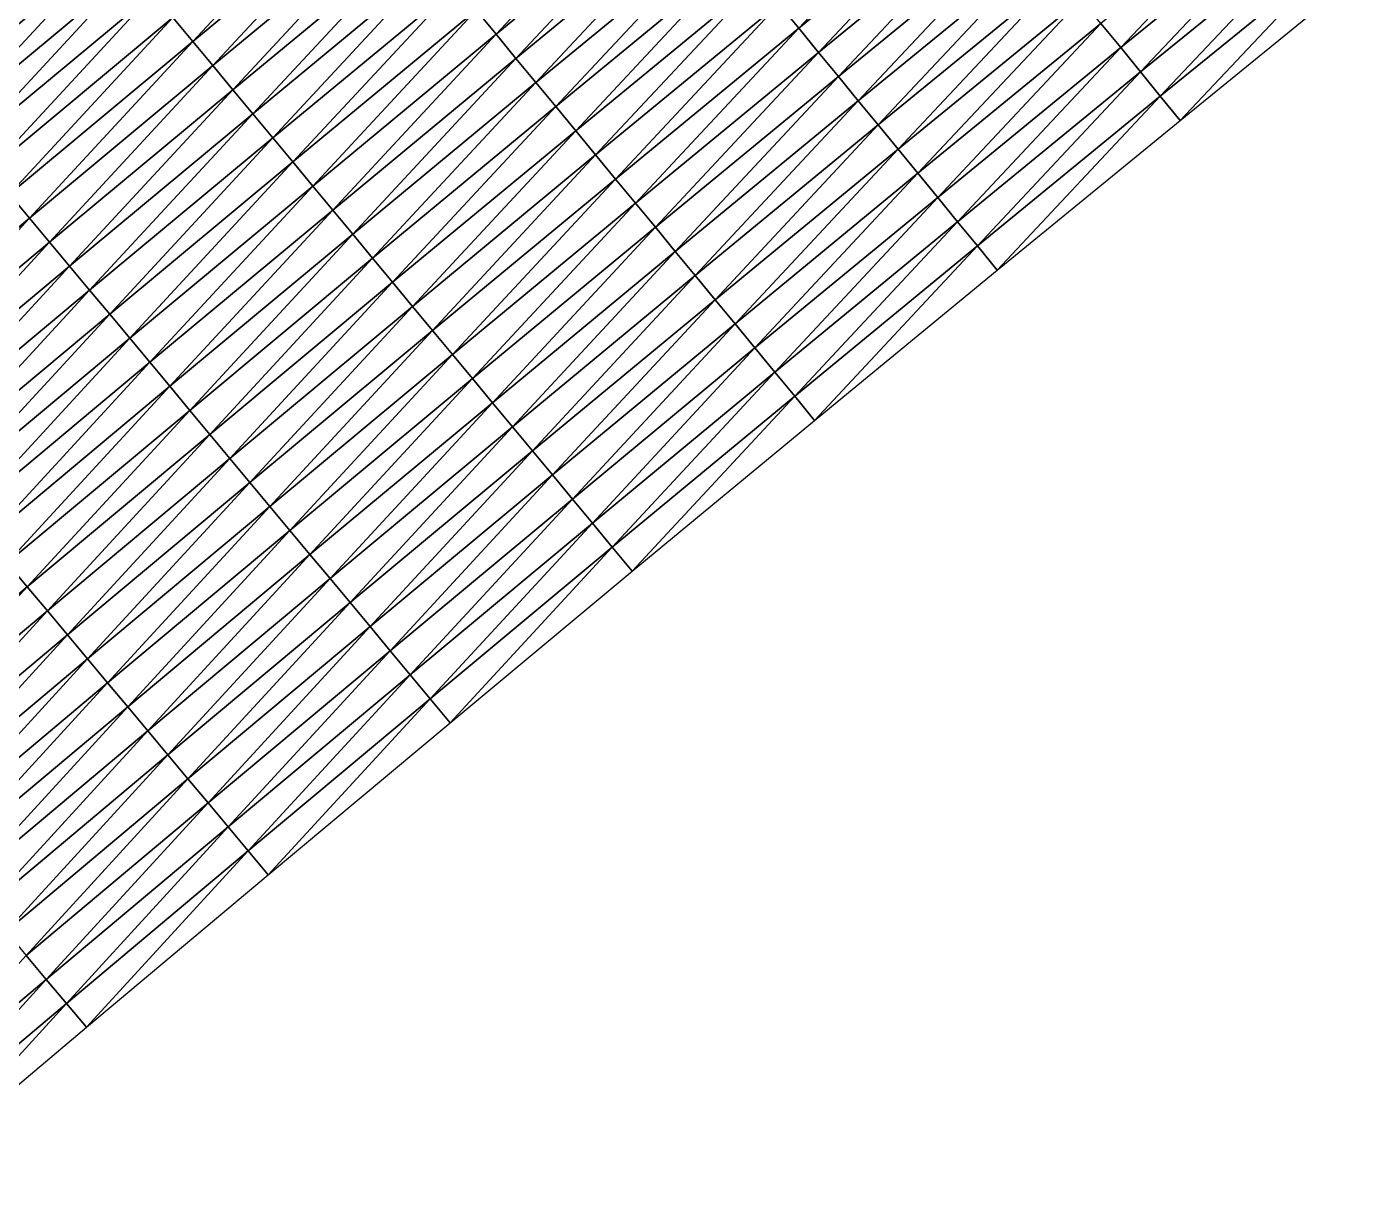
# Model space of a CAD drawing. Header units: metres. Extents: x 479979 to 482619, y 6959976 to 6961524.
# Drawn here: x 480144.4 to 480229.9, y 6960074.6 to 6960148.4 of the extents above; entities that cross this region are included whole.
import ezdxf

# ---------------------------------------------------------------- set-up
doc = ezdxf.new("R2010")
doc.units = ezdxf.units.M

msp = doc.modelspace()

# ---------------------------------------------------------------- linework, layer by layer
at = {"layer": 'GENERAL_FILL_TOP'}
for points in [[(480174.426, 6960147.885, 10.436), (480184.898, 6960159.095, 10.453), (480173.153, 6960149.428, 10.396)], [(480174.426, 6960147.885, 10.436), (480186.167, 6960157.549, 10.493), (480184.898, 6960159.095, 10.453)], [(480193.781, 6960148.273, 10.253), (480204.252, 6960159.428, 10.349), (480192.512, 6960149.819, 10.293)], [(480193.781, 6960148.273, 10.253), (480205.517, 6960157.879, 10.309), (480204.252, 6960159.428, 10.349)], [(480135.636, 6960146.89, 9.008), (480146.105, 6960158.197, 9.08), (480134.355, 6960148.426, 9.015)], [(480135.636, 6960146.89, 9.008), (480147.382, 6960156.657, 9.073), (480146.105, 6960158.197, 9.08)], [(480155.043, 6960147.422, 10.136), (480165.515, 6960158.683, 10.156), (480153.766, 6960148.961, 10.096)], [(480155.043, 6960147.422, 10.136), (480166.788, 6960157.14, 10.196), (480165.515, 6960158.683, 10.156)], [(480214.368, 6960147.032, 9.089), (480224.832, 6960158.123, 9.154), (480213.103, 6960148.581, 9.096)], [(480214.368, 6960147.032, 9.089), (480226.092, 6960156.57, 9.147), (480224.832, 6960158.123, 9.154)], [(480156.32, 6960145.883, 10.176), (480166.788, 6960157.14, 10.196), (480155.043, 6960147.422, 10.136)], [(480156.32, 6960145.883, 10.176), (480168.061, 6960155.598, 10.236), (480166.788, 6960157.14, 10.196)], [(480175.699, 6960146.343, 10.396), (480186.167, 6960157.549, 10.493), (480174.426, 6960147.885, 10.436)], [(480175.699, 6960146.343, 10.396), (480187.436, 6960156.003, 10.453), (480186.167, 6960157.549, 10.493)], [(480195.05, 6960146.728, 10.213), (480205.517, 6960157.879, 10.309), (480193.781, 6960148.273, 10.253)], [(480195.05, 6960146.728, 10.213), (480206.781, 6960156.329, 10.269), (480205.517, 6960157.879, 10.309)], [(480136.917, 6960145.353, 9.001), (480147.382, 6960156.657, 9.073), (480135.636, 6960146.89, 9.008)], [(480136.917, 6960145.353, 9.001), (480148.659, 6960155.118, 9.067), (480147.382, 6960156.657, 9.073)], [(480196.318, 6960145.182, 9.693), (480206.781, 6960156.329, 10.269), (480195.05, 6960146.728, 10.213)], [(480196.318, 6960145.182, 9.693), (480208.045, 6960154.78, 9.749), (480206.781, 6960156.329, 10.269)], [(480215.632, 6960145.482, 9.082), (480226.092, 6960156.57, 9.147), (480214.368, 6960147.032, 9.089)], [(480215.632, 6960145.482, 9.082), (480227.352, 6960155.017, 9.14), (480226.092, 6960156.57, 9.147)], [(480157.597, 6960144.343, 10.216), (480168.061, 6960155.598, 10.236), (480156.32, 6960145.883, 10.176)], [(480157.597, 6960144.343, 10.216), (480169.334, 6960154.055, 10.276), (480168.061, 6960155.598, 10.236)], [(480176.972, 6960144.8, 10.356), (480187.436, 6960156.003, 10.453), (480175.699, 6960146.343, 10.396)], [(480176.972, 6960144.8, 10.356), (480188.705, 6960154.457, 10.413), (480187.436, 6960156.003, 10.453)], [(480138.197, 6960143.817, 8.995), (480148.659, 6960155.118, 9.067), (480136.917, 6960145.353, 9.001)], [(480138.197, 6960143.817, 8.995), (480149.936, 6960153.579, 9.06), (480148.659, 6960155.118, 9.067)], [(480197.587, 6960143.636, 9.057), (480208.045, 6960154.78, 9.749), (480196.318, 6960145.182, 9.693)], [(480197.587, 6960143.636, 9.057), (480209.31, 6960153.23, 9.117), (480208.045, 6960154.78, 9.749)], [(480216.897, 6960143.933, 9.075), (480227.352, 6960155.017, 9.14), (480215.632, 6960145.482, 9.082)], [(480216.897, 6960143.933, 9.075), (480228.612, 6960153.463, 9.133), (480227.352, 6960155.017, 9.14)], [(480158.874, 6960142.804, 10.256), (480169.334, 6960154.055, 10.276), (480157.597, 6960144.343, 10.216)], [(480158.874, 6960142.804, 10.256), (480170.607, 6960152.513, 10.316), (480169.334, 6960154.055, 10.276)], [(480178.245, 6960143.258, 10.316), (480188.705, 6960154.457, 10.413), (480176.972, 6960144.8, 10.356)], [(480178.245, 6960143.258, 10.316), (480189.974, 6960152.911, 10.373), (480188.705, 6960154.457, 10.413)], [(480139.478, 6960142.281, 8.988), (480149.936, 6960153.579, 9.06), (480138.197, 6960143.817, 8.995)], [(480139.478, 6960142.281, 8.988), (480151.213, 6960152.04, 9.053), (480149.936, 6960153.579, 9.06)], [(480179.518, 6960141.715, 10.276), (480189.974, 6960152.911, 10.373), (480178.245, 6960143.258, 10.316)], [(480179.518, 6960141.715, 10.276), (480191.243, 6960151.365, 10.333), (480189.974, 6960152.911, 10.373)], [(480198.856, 6960142.09, 9.05), (480209.31, 6960153.23, 9.117), (480197.587, 6960143.636, 9.057)], [(480198.856, 6960142.09, 9.05), (480210.574, 6960151.68, 9.11), (480209.31, 6960153.23, 9.117)], [(480218.161, 6960142.383, 9.069), (480228.612, 6960153.463, 9.133), (480216.897, 6960143.933, 9.075)], [(480218.161, 6960142.383, 9.069), (480229.872, 6960151.91, 9.126), (480228.612, 6960153.463, 9.133)], [(480140.758, 6960140.745, 9.514), (480151.213, 6960152.04, 9.053), (480139.478, 6960142.281, 8.988)], [(480140.758, 6960140.745, 9.514), (480152.489, 6960150.5, 9.576), (480151.213, 6960152.04, 9.053)], [(480160.151, 6960141.265, 10.296), (480170.607, 6960152.513, 10.316), (480158.874, 6960142.804, 10.256)], [(480160.151, 6960141.265, 10.296), (480171.88, 6960150.97, 10.356), (480170.607, 6960152.513, 10.316)], [(480180.791, 6960140.173, 10.236), (480191.243, 6960151.365, 10.333), (480179.518, 6960141.715, 10.276)], [(480180.791, 6960140.173, 10.236), (480192.512, 6960149.819, 10.293), (480191.243, 6960151.365, 10.333)], [(480200.125, 6960140.544, 9.043), (480210.574, 6960151.68, 9.11), (480198.856, 6960142.09, 9.05)], [(480200.125, 6960140.544, 9.043), (480211.839, 6960150.131, 9.103), (480210.574, 6960151.68, 9.11)], [(480142.039, 6960139.208, 10.034), (480152.489, 6960150.5, 9.576), (480140.758, 6960140.745, 9.514)], [(480142.039, 6960139.208, 10.034), (480153.766, 6960148.961, 10.096), (480152.489, 6960150.5, 9.576)], [(480161.428, 6960139.725, 10.336), (480171.88, 6960150.97, 10.356), (480160.151, 6960141.265, 10.296)], [(480161.428, 6960139.725, 10.336), (480173.153, 6960149.428, 10.396), (480171.88, 6960150.97, 10.356)], [(480162.705, 6960138.186, 10.376), (480173.153, 6960149.428, 10.396), (480161.428, 6960139.725, 10.336)], [(480162.705, 6960138.186, 10.376), (480174.426, 6960147.885, 10.436), (480173.153, 6960149.428, 10.396)], [(480182.065, 6960138.63, 10.196), (480192.512, 6960149.819, 10.293), (480180.791, 6960140.173, 10.236)], [(480182.065, 6960138.63, 10.196), (480193.781, 6960148.273, 10.253), (480192.512, 6960149.819, 10.293)], [(480201.394, 6960138.998, 9.037), (480211.839, 6960150.131, 9.103), (480200.125, 6960140.544, 9.043)], [(480201.394, 6960138.998, 9.037), (480213.103, 6960148.581, 9.096), (480211.839, 6960150.131, 9.103)], [(480143.32, 6960137.672, 10.074), (480153.766, 6960148.961, 10.096), (480142.039, 6960139.208, 10.034)], [(480143.32, 6960137.672, 10.074), (480155.043, 6960147.422, 10.136), (480153.766, 6960148.961, 10.096)], [(480202.663, 6960137.452, 9.03), (480213.103, 6960148.581, 9.096), (480201.394, 6960138.998, 9.037)], [(480202.663, 6960137.452, 9.03), (480214.368, 6960147.032, 9.089), (480213.103, 6960148.581, 9.096)], [(480163.982, 6960136.647, 10.336), (480174.426, 6960147.885, 10.436), (480162.705, 6960138.186, 10.376)], [(480163.982, 6960136.647, 10.336), (480175.699, 6960146.343, 10.396), (480174.426, 6960147.885, 10.436)], [(480183.338, 6960137.088, 10.156), (480193.781, 6960148.273, 10.253), (480182.065, 6960138.63, 10.196)], [(480183.338, 6960137.088, 10.156), (480195.05, 6960146.728, 10.213), (480193.781, 6960148.273, 10.253)], [(480144.6, 6960136.136, 10.114), (480155.043, 6960147.422, 10.136), (480143.32, 6960137.672, 10.074)], [(480144.6, 6960136.136, 10.114), (480156.32, 6960145.883, 10.176), (480155.043, 6960147.422, 10.136)], [(480203.932, 6960135.906, 9.023), (480214.368, 6960147.032, 9.089), (480202.663, 6960137.452, 9.03)], [(480203.932, 6960135.906, 9.023), (480215.632, 6960145.482, 9.082), (480214.368, 6960147.032, 9.089)], [(480165.259, 6960135.108, 10.296), (480175.699, 6960146.343, 10.396), (480163.982, 6960136.647, 10.336)], [(480165.259, 6960135.108, 10.296), (480176.972, 6960144.8, 10.356), (480175.699, 6960146.343, 10.396)], [(480184.611, 6960135.545, 9.636), (480195.05, 6960146.728, 10.213), (480183.338, 6960137.088, 10.156)], [(480184.611, 6960135.545, 9.636), (480196.318, 6960145.182, 9.693), (480195.05, 6960146.728, 10.213)], [(480145.881, 6960134.6, 10.154), (480156.32, 6960145.883, 10.176), (480144.6, 6960136.136, 10.114)], [(480145.881, 6960134.6, 10.154), (480157.597, 6960144.343, 10.216), (480156.32, 6960145.883, 10.176)], [(480185.884, 6960134.003, 8.996), (480196.318, 6960145.182, 9.693), (480184.611, 6960135.545, 9.636)], [(480185.884, 6960134.003, 8.996), (480197.587, 6960143.636, 9.057), (480196.318, 6960145.182, 9.693)], [(480205.201, 6960134.36, 9.016), (480215.632, 6960145.482, 9.082), (480203.932, 6960135.906, 9.023)], [(480205.201, 6960134.36, 9.016), (480216.897, 6960143.933, 9.075), (480215.632, 6960145.482, 9.082)], [(480147.161, 6960133.063, 10.194), (480157.597, 6960144.343, 10.216), (480145.881, 6960134.6, 10.154)], [(480147.161, 6960133.063, 10.194), (480158.874, 6960142.804, 10.256), (480157.597, 6960144.343, 10.216)], [(480166.536, 6960133.568, 10.256), (480176.972, 6960144.8, 10.356), (480165.259, 6960135.108, 10.296)], [(480166.536, 6960133.568, 10.256), (480178.245, 6960143.258, 10.316), (480176.972, 6960144.8, 10.356)], [(480187.157, 6960132.46, 8.989), (480197.587, 6960143.636, 9.057), (480185.884, 6960134.003, 8.996)], [(480187.157, 6960132.46, 8.989), (480198.856, 6960142.09, 9.05), (480197.587, 6960143.636, 9.057)], [(480206.47, 6960132.814, 9.009), (480216.897, 6960143.933, 9.075), (480205.201, 6960134.36, 9.016)], [(480206.47, 6960132.814, 9.009), (480218.161, 6960142.383, 9.069), (480216.897, 6960143.933, 9.075)], [(480148.442, 6960131.527, 10.234), (480158.874, 6960142.804, 10.256), (480147.161, 6960133.063, 10.194)], [(480148.442, 6960131.527, 10.234), (480160.151, 6960141.265, 10.296), (480158.874, 6960142.804, 10.256)], [(480167.813, 6960132.029, 10.216), (480178.245, 6960143.258, 10.316), (480166.536, 6960133.568, 10.256)], [(480167.813, 6960132.029, 10.216), (480179.518, 6960141.715, 10.276), (480178.245, 6960143.258, 10.316)], [(480188.43, 6960130.918, 8.982), (480198.856, 6960142.09, 9.05), (480187.157, 6960132.46, 8.989)], [(480188.43, 6960130.918, 8.982), (480200.125, 6960140.544, 9.043), (480198.856, 6960142.09, 9.05)], [(480149.723, 6960129.991, 10.274), (480160.151, 6960141.265, 10.296), (480148.442, 6960131.527, 10.234)], [(480149.723, 6960129.991, 10.274), (480161.428, 6960139.725, 10.336), (480160.151, 6960141.265, 10.296)], [(480169.09, 6960130.49, 10.176), (480179.518, 6960141.715, 10.276), (480167.813, 6960132.029, 10.216)], [(480169.09, 6960130.49, 10.176), (480180.791, 6960140.173, 10.236), (480179.518, 6960141.715, 10.276)], [(480170.367, 6960128.951, 10.136), (480180.791, 6960140.173, 10.236), (480169.09, 6960130.49, 10.176)], [(480170.367, 6960128.951, 10.136), (480182.065, 6960138.63, 10.196), (480180.791, 6960140.173, 10.236)], [(480189.703, 6960129.375, 8.976), (480200.125, 6960140.544, 9.043), (480188.43, 6960130.918, 8.982)], [(480189.703, 6960129.375, 8.976), (480201.394, 6960138.998, 9.037), (480200.125, 6960140.544, 9.043)], [(480151.003, 6960128.455, 10.314), (480161.428, 6960139.725, 10.336), (480149.723, 6960129.991, 10.274)], [(480151.003, 6960128.455, 10.314), (480162.705, 6960138.186, 10.376), (480161.428, 6960139.725, 10.336)], [(480171.644, 6960127.411, 10.096), (480182.065, 6960138.63, 10.196), (480170.367, 6960128.951, 10.136)], [(480171.644, 6960127.411, 10.096), (480183.338, 6960137.088, 10.156), (480182.065, 6960138.63, 10.196)], [(480190.976, 6960127.833, 8.969), (480201.394, 6960138.998, 9.037), (480189.703, 6960129.375, 8.976)], [(480190.976, 6960127.833, 8.969), (480202.663, 6960137.452, 9.03), (480201.394, 6960138.998, 9.037)], [(480132.899, 6960126.36, 10.051), (480144.6, 6960136.136, 10.114), (480143.32, 6960137.672, 10.074)], [(480152.284, 6960126.918, 10.274), (480162.705, 6960138.186, 10.376), (480151.003, 6960128.455, 10.314)], [(480152.284, 6960126.918, 10.274), (480163.982, 6960136.647, 10.336), (480162.705, 6960138.186, 10.376)], [(480192.249, 6960126.29, 8.962), (480202.663, 6960137.452, 9.03), (480190.976, 6960127.833, 8.969)], [(480192.249, 6960126.29, 8.962), (480203.932, 6960135.906, 9.023), (480202.663, 6960137.452, 9.03)], [(480153.565, 6960125.382, 10.234), (480163.982, 6960136.647, 10.336), (480152.284, 6960126.918, 10.274)], [(480153.565, 6960125.382, 10.234), (480165.259, 6960135.108, 10.296), (480163.982, 6960136.647, 10.336)], [(480172.921, 6960125.872, 9.576), (480183.338, 6960137.088, 10.156), (480171.644, 6960127.411, 10.096)], [(480172.921, 6960125.872, 9.576), (480184.611, 6960135.545, 9.636), (480183.338, 6960137.088, 10.156)], [(480134.183, 6960124.826, 10.091), (480144.6, 6960136.136, 10.114), (480132.899, 6960126.36, 10.051)], [(480134.183, 6960124.826, 10.091), (480145.881, 6960134.6, 10.154), (480144.6, 6960136.136, 10.114)], [(480193.522, 6960124.748, 8.955), (480203.932, 6960135.906, 9.023), (480192.249, 6960126.29, 8.962)], [(480193.522, 6960124.748, 8.955), (480205.201, 6960134.36, 9.016), (480203.932, 6960135.906, 9.023)], [(480154.845, 6960123.846, 10.194), (480165.259, 6960135.108, 10.296), (480153.565, 6960125.382, 10.234)], [(480154.845, 6960123.846, 10.194), (480166.536, 6960133.568, 10.256), (480165.259, 6960135.108, 10.296)], [(480174.198, 6960124.333, 8.933), (480184.611, 6960135.545, 9.636), (480172.921, 6960125.872, 9.576)], [(480174.198, 6960124.333, 8.933), (480185.884, 6960134.003, 8.996), (480184.611, 6960135.545, 9.636)], [(480135.467, 6960123.293, 10.131), (480145.881, 6960134.6, 10.154), (480134.183, 6960124.826, 10.091)], [(480135.467, 6960123.293, 10.131), (480147.161, 6960133.063, 10.194), (480145.881, 6960134.6, 10.154)], [(480194.795, 6960123.205, 8.949), (480205.201, 6960134.36, 9.016), (480193.522, 6960124.748, 8.955)], [(480194.795, 6960123.205, 8.949), (480206.47, 6960132.814, 9.009), (480205.201, 6960134.36, 9.016)], [(480156.126, 6960122.31, 10.154), (480166.536, 6960133.568, 10.256), (480154.845, 6960123.846, 10.194)], [(480156.126, 6960122.31, 10.154), (480167.813, 6960132.029, 10.216), (480166.536, 6960133.568, 10.256)], [(480175.475, 6960122.794, 8.926), (480185.884, 6960134.003, 8.996), (480174.198, 6960124.333, 8.933)], [(480175.475, 6960122.794, 8.926), (480187.157, 6960132.46, 8.989), (480185.884, 6960134.003, 8.996)], [(480136.751, 6960121.759, 10.171), (480147.161, 6960133.063, 10.194), (480135.467, 6960123.293, 10.131)], [(480136.751, 6960121.759, 10.171), (480148.442, 6960131.527, 10.234), (480147.161, 6960133.063, 10.194)], [(480176.752, 6960121.254, 8.92), (480187.157, 6960132.46, 8.989), (480175.475, 6960122.794, 8.926)], [(480176.752, 6960121.254, 8.92), (480188.43, 6960130.918, 8.982), (480187.157, 6960132.46, 8.989)], [(480138.035, 6960120.226, 10.211), (480148.442, 6960131.527, 10.234), (480136.751, 6960121.759, 10.171)], [(480138.035, 6960120.226, 10.211), (480149.723, 6960129.991, 10.274), (480148.442, 6960131.527, 10.234)], [(480157.406, 6960120.773, 10.114), (480167.813, 6960132.029, 10.216), (480156.126, 6960122.31, 10.154)], [(480157.406, 6960120.773, 10.114), (480169.09, 6960130.49, 10.176), (480167.813, 6960132.029, 10.216)], [(480178.029, 6960119.715, 8.913), (480188.43, 6960130.918, 8.982), (480176.752, 6960121.254, 8.92)], [(480178.029, 6960119.715, 8.913), (480189.703, 6960129.375, 8.976), (480188.43, 6960130.918, 8.982)], [(480139.319, 6960118.692, 10.251), (480149.723, 6960129.991, 10.274), (480138.035, 6960120.226, 10.211)], [(480139.319, 6960118.692, 10.251), (480151.003, 6960128.455, 10.314), (480149.723, 6960129.991, 10.274)], [(480158.687, 6960119.237, 10.074), (480169.09, 6960130.49, 10.176), (480157.406, 6960120.773, 10.114)], [(480158.687, 6960119.237, 10.074), (480170.367, 6960128.951, 10.136), (480169.09, 6960130.49, 10.176)], [(480159.968, 6960117.701, 10.034), (480170.367, 6960128.951, 10.136), (480158.687, 6960119.237, 10.074)], [(480159.968, 6960117.701, 10.034), (480171.644, 6960127.411, 10.096), (480170.367, 6960128.951, 10.136)], [(480179.306, 6960118.176, 8.906), (480189.703, 6960129.375, 8.976), (480178.029, 6960119.715, 8.913)], [(480179.306, 6960118.176, 8.906), (480190.976, 6960127.833, 8.969), (480189.703, 6960129.375, 8.976)], [(480140.603, 6960117.159, 10.211), (480151.003, 6960128.455, 10.314), (480139.319, 6960118.692, 10.251)], [(480140.603, 6960117.159, 10.211), (480152.284, 6960126.918, 10.274), (480151.003, 6960128.455, 10.314)], [(480161.248, 6960116.165, 9.514), (480171.644, 6960127.411, 10.096), (480159.968, 6960117.701, 10.034)], [(480161.248, 6960116.165, 9.514), (480172.921, 6960125.872, 9.576), (480171.644, 6960127.411, 10.096)], [(480180.583, 6960116.636, 8.9), (480190.976, 6960127.833, 8.969), (480179.306, 6960118.176, 8.906)], [(480180.583, 6960116.636, 8.9), (480192.249, 6960126.29, 8.962), (480190.976, 6960127.833, 8.969)], [(480141.887, 6960115.626, 10.171), (480152.284, 6960126.918, 10.274), (480140.603, 6960117.159, 10.211)], [(480141.887, 6960115.626, 10.171), (480153.565, 6960125.382, 10.234), (480152.284, 6960126.918, 10.274)], [(480162.529, 6960114.628, 8.869), (480172.921, 6960125.872, 9.576), (480161.248, 6960116.165, 9.514)], [(480162.529, 6960114.628, 8.869), (480174.198, 6960124.333, 8.933), (480172.921, 6960125.872, 9.576)], [(480181.86, 6960115.097, 8.893), (480192.249, 6960126.29, 8.962), (480180.583, 6960116.636, 8.9)], [(480181.86, 6960115.097, 8.893), (480193.522, 6960124.748, 8.955), (480192.249, 6960126.29, 8.962)], [(480143.171, 6960114.092, 10.131), (480153.565, 6960125.382, 10.234), (480141.887, 6960115.626, 10.171)], [(480143.171, 6960114.092, 10.131), (480154.845, 6960123.846, 10.194), (480153.565, 6960125.382, 10.234)], [(480183.137, 6960113.558, 8.886), (480193.522, 6960124.748, 8.955), (480181.86, 6960115.097, 8.893)], [(480183.137, 6960113.558, 8.886), (480194.795, 6960123.205, 8.949), (480193.522, 6960124.748, 8.955)], [(480144.455, 6960112.559, 10.091), (480154.845, 6960123.846, 10.194), (480143.171, 6960114.092, 10.131)], [(480144.455, 6960112.559, 10.091), (480156.126, 6960122.31, 10.154), (480154.845, 6960123.846, 10.194)], [(480163.809, 6960113.092, 8.862), (480174.198, 6960124.333, 8.933), (480162.529, 6960114.628, 8.869)], [(480163.809, 6960113.092, 8.862), (480175.475, 6960122.794, 8.926), (480174.198, 6960124.333, 8.933)], [(480145.739, 6960111.025, 10.051), (480156.126, 6960122.31, 10.154), (480144.455, 6960112.559, 10.091)], [(480145.739, 6960111.025, 10.051), (480157.406, 6960120.773, 10.114), (480156.126, 6960122.31, 10.154)], [(480165.09, 6960111.556, 8.855), (480175.475, 6960122.794, 8.926), (480163.809, 6960113.092, 8.862)], [(480165.09, 6960111.556, 8.855), (480176.752, 6960121.254, 8.92), (480175.475, 6960122.794, 8.926)], [(480166.371, 6960110.02, 8.849), (480176.752, 6960121.254, 8.92), (480165.09, 6960111.556, 8.855)], [(480166.371, 6960110.02, 8.849), (480178.029, 6960119.715, 8.913), (480176.752, 6960121.254, 8.92)], [(480147.023, 6960109.492, 10.011), (480157.406, 6960120.773, 10.114), (480145.739, 6960111.025, 10.051)], [(480147.023, 6960109.492, 10.011), (480158.687, 6960119.237, 10.074), (480157.406, 6960120.773, 10.114)], [(480167.651, 6960108.483, 8.842), (480178.029, 6960119.715, 8.913), (480166.371, 6960110.02, 8.849)], [(480167.651, 6960108.483, 8.842), (480179.306, 6960118.176, 8.906), (480178.029, 6960119.715, 8.913)], [(480148.307, 6960107.959, 9.971), (480158.687, 6960119.237, 10.074), (480147.023, 6960109.492, 10.011)], [(480148.307, 6960107.959, 9.971), (480159.968, 6960117.701, 10.034), (480158.687, 6960119.237, 10.074)], [(480168.932, 6960106.947, 8.836), (480179.306, 6960118.176, 8.906), (480167.651, 6960108.483, 8.842)], [(480168.932, 6960106.947, 8.836), (480180.583, 6960116.636, 8.9), (480179.306, 6960118.176, 8.906)], [(480149.591, 6960106.425, 9.451), (480159.968, 6960117.701, 10.034), (480148.307, 6960107.959, 9.971)], [(480149.591, 6960106.425, 9.451), (480161.248, 6960116.165, 9.514), (480159.968, 6960117.701, 10.034)], [(480150.875, 6960104.892, 8.803), (480161.248, 6960116.165, 9.514), (480149.591, 6960106.425, 9.451)], [(480150.875, 6960104.892, 8.803), (480162.529, 6960114.628, 8.869), (480161.248, 6960116.165, 9.514)], [(480170.212, 6960105.411, 8.829), (480180.583, 6960116.636, 8.9), (480168.932, 6960106.947, 8.836)], [(480170.212, 6960105.411, 8.829), (480181.86, 6960115.097, 8.893), (480180.583, 6960116.636, 8.9)], [(480152.159, 6960103.358, 8.797), (480162.529, 6960114.628, 8.869), (480150.875, 6960104.892, 8.803)], [(480152.159, 6960103.358, 8.797), (480163.809, 6960113.092, 8.862), (480162.529, 6960114.628, 8.869)], [(480171.493, 6960103.875, 8.822), (480181.86, 6960115.097, 8.893), (480170.212, 6960105.411, 8.829)], [(480171.493, 6960103.875, 8.822), (480183.137, 6960113.558, 8.886), (480181.86, 6960115.097, 8.893)], [(480132.799, 6960102.779, 10.026), (480144.455, 6960112.559, 10.091), (480143.171, 6960114.092, 10.131)], [(480153.443, 6960101.825, 8.79), (480163.809, 6960113.092, 8.862), (480152.159, 6960103.358, 8.797)], [(480153.443, 6960101.825, 8.79), (480165.09, 6960111.556, 8.855), (480163.809, 6960113.092, 8.862)], [(480134.086, 6960101.248, 9.986), (480144.455, 6960112.559, 10.091), (480132.799, 6960102.779, 10.026)], [(480134.086, 6960101.248, 9.986), (480145.739, 6960111.025, 10.051), (480144.455, 6960112.559, 10.091)], [(480135.374, 6960099.717, 9.946), (480145.739, 6960111.025, 10.051), (480134.086, 6960101.248, 9.986)], [(480135.374, 6960099.717, 9.946), (480147.023, 6960109.492, 10.011), (480145.739, 6960111.025, 10.051)], [(480154.727, 6960100.291, 8.783), (480165.09, 6960111.556, 8.855), (480153.443, 6960101.825, 8.79)], [(480154.727, 6960100.291, 8.783), (480166.371, 6960110.02, 8.849), (480165.09, 6960111.556, 8.855)], [(480136.661, 6960098.186, 9.906), (480147.023, 6960109.492, 10.011), (480135.374, 6960099.717, 9.946)], [(480136.661, 6960098.186, 9.906), (480148.307, 6960107.959, 9.971), (480147.023, 6960109.492, 10.011)], [(480156.011, 6960098.758, 8.777), (480166.371, 6960110.02, 8.849), (480154.727, 6960100.291, 8.783)], [(480156.011, 6960098.758, 8.777), (480167.651, 6960108.483, 8.842), (480166.371, 6960110.02, 8.849)], [(480157.295, 6960097.225, 8.77), (480167.651, 6960108.483, 8.842), (480156.011, 6960098.758, 8.777)], [(480157.295, 6960097.225, 8.77), (480168.932, 6960106.947, 8.836), (480167.651, 6960108.483, 8.842)], [(480137.948, 6960096.656, 9.386), (480148.307, 6960107.959, 9.971), (480136.661, 6960098.186, 9.906)], [(480137.948, 6960096.656, 9.386), (480149.591, 6960106.425, 9.451), (480148.307, 6960107.959, 9.971)], [(480158.579, 6960095.691, 8.764), (480168.932, 6960106.947, 8.836), (480157.295, 6960097.225, 8.77)], [(480158.579, 6960095.691, 8.764), (480170.212, 6960105.411, 8.829), (480168.932, 6960106.947, 8.836)], [(480139.235, 6960095.125, 8.736), (480149.591, 6960106.425, 9.451), (480137.948, 6960096.656, 9.386)], [(480139.235, 6960095.125, 8.736), (480150.875, 6960104.892, 8.803), (480149.591, 6960106.425, 9.451)], [(480159.863, 6960094.158, 8.757), (480170.212, 6960105.411, 8.829), (480158.579, 6960095.691, 8.764)], [(480159.863, 6960094.158, 8.757), (480171.493, 6960103.875, 8.822), (480170.212, 6960105.411, 8.829)], [(480140.522, 6960093.594, 8.73), (480150.875, 6960104.892, 8.803), (480139.235, 6960095.125, 8.736)], [(480140.522, 6960093.594, 8.73), (480152.159, 6960103.358, 8.797), (480150.875, 6960104.892, 8.803)], [(480141.809, 6960092.063, 8.723), (480152.159, 6960103.358, 8.797), (480140.522, 6960093.594, 8.73)], [(480141.809, 6960092.063, 8.723), (480153.443, 6960101.825, 8.79), (480152.159, 6960103.358, 8.797)], [(480143.096, 6960090.532, 8.716), (480153.443, 6960101.825, 8.79), (480141.809, 6960092.063, 8.723)], [(480143.096, 6960090.532, 8.716), (480154.727, 6960100.291, 8.783), (480153.443, 6960101.825, 8.79)], [(480144.383, 6960089.001, 8.71), (480154.727, 6960100.291, 8.783), (480143.096, 6960090.532, 8.716)], [(480144.383, 6960089.001, 8.71), (480156.011, 6960098.758, 8.777), (480154.727, 6960100.291, 8.783)], [(480145.67, 6960087.471, 8.703), (480156.011, 6960098.758, 8.777), (480144.383, 6960089.001, 8.71)], [(480145.67, 6960087.471, 8.703), (480157.295, 6960097.225, 8.77), (480156.011, 6960098.758, 8.777)], [(480146.957, 6960085.94, 8.697), (480157.295, 6960097.225, 8.77), (480145.67, 6960087.471, 8.703)], [(480146.957, 6960085.94, 8.697), (480158.579, 6960095.691, 8.764), (480157.295, 6960097.225, 8.77)], [(480148.245, 6960084.409, 8.69), (480158.579, 6960095.691, 8.764), (480146.957, 6960085.94, 8.697)], [(480148.245, 6960084.409, 8.69), (480159.863, 6960094.158, 8.757), (480158.579, 6960095.691, 8.764)], [(480134.057, 6960077.688, 8.635), (480145.67, 6960087.471, 8.703), (480144.383, 6960089.001, 8.71)], [(480135.347, 6960076.159, 8.629), (480145.67, 6960087.471, 8.703), (480134.057, 6960077.688, 8.635)], [(480135.347, 6960076.159, 8.629), (480146.957, 6960085.94, 8.697), (480145.67, 6960087.471, 8.703)], [(480136.637, 6960074.631, 8.622), (480146.957, 6960085.94, 8.697), (480135.347, 6960076.159, 8.629)], [(480136.637, 6960074.631, 8.622), (480148.245, 6960084.409, 8.69), (480146.957, 6960085.94, 8.697)]]:
    msp.add_3dface(points, dxfattribs=at)

doc.saveas('drawing.dxf')
